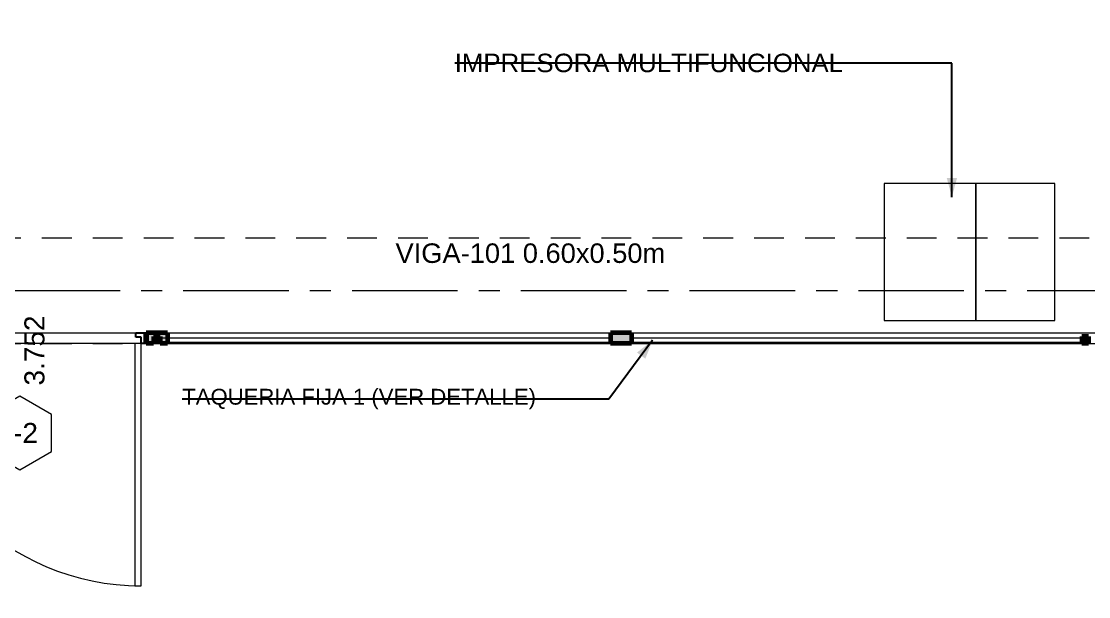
# Model space of a CAD drawing. Header units: inches. Extents: x -38 to 5698, y -33 to 92.
# Drawn here: x 10.68 to 15.74, y 28.5 to 31.23 of the extents above; entities that cross this region are included whole.
import ezdxf

# ---------------------------------------------------------------- set-up
doc = ezdxf.new("R2010")
doc.units = ezdxf.units.IN
doc.header["$MEASUREMENT"] = 0
doc.set_wipeout_variables(frame=1)
for name, pattern in [('Hidden Line', [0.195611, 0.141111, -0.0545]), ('Punto & Raya', [0.65, 0.5, -0.075, 0, -0.075]), ('Wipeout_Contour', [1, 0, -1])]:
    doc.linetypes.add(name, pattern=pattern)
for name, color, linetype in [('02 _ ARQ _ ALB _ Ejes Generales', 7, 'Continuous'), ('02 _ ARQ _ ALB _ Mobiliario', 7, 'Continuous'), ('02 _ ARQ _ ALB _ Muros Interiores', 7, 'Continuous'), ('02 _ ARQ _ ZON _ Espacio.3D', 7, 'Continuous'), ('08 _ STR _ EXT _ 09 Vigas', 7, 'Continuous'), ('Acabado - Muros', 7, 'Continuous'), ('Notas - Etiquetas', 251, 'Continuous')]:
    doc.layers.add(name, color=color, linetype=linetype)
doc.styles.add('Estilo_Generado_4', font='swisse.ttf')
doc.dimstyles.new('Estilo_Generado__8', dxfattribs={"dimtxt": 0.18, "dimasz": 0.0912, "dimexe": 0.18, "dimexo": 0.0625, "dimgap": 0, "dimtad": 0, "dimtih": 1, "dimtoh": 1, "dimdec": 4, "dimzin": 0, "dimdsep": 46, "dimcen": 0.09, "dimadec": 0, "dimazin": 0, "dimtfac": 1, "dimtdec": 4, "dimtmove": 0, "dimatfit": 3, "dimldrblk": 'ARROWHEAD_5', "dimfxl": 1, "dimtolj": 1, "dimtzin": 0, "dimarcsym": 0})
pattern_1 = [(0, (0, 0), (0, 0.03), [])]

# ---------------------------------------------------------------- blocks, each defined once
blk = doc.blocks.new('ARROWHEAD_5')
at = {"linetype": 'Continuous', "lineweight": 0}
blk.add_hatch(color=0, dxfattribs=at).paths.add_polyline_path([(-1, 0.2679), (0, 0), (-1, -0.2679)])
at = {"color": 0, "linetype": 'Continuous', "lineweight": 0}
blk.add_line((0, 0), (-1, 0), dxfattribs=at)

msp = doc.modelspace()

# ---------------------------------------------------------------- linework, layer by layer
at = {"layer": '02 _ ARQ _ ALB _ Ejes Generales', "color": 252, "linetype": 'Punto & Raya', "lineweight": 13}
msp.add_line((5.8454, 29.95), (54.57, 29.95), dxfattribs=at)
at = {"layer": '02 _ ARQ _ ALB _ Mobiliario', "color": 175, "linetype": 'Continuous', "lineweight": 13, "flags": 128}
for points in [[(15.2015, 30.4586), (14.7665, 30.4586), (14.7665, 29.8086), (15.2015, 29.8086)], [(15.2015, 30.4586), (15.2015, 29.8086), (15.5765, 29.8086), (15.5765, 30.4586)]]:
    msp.add_lwpolyline(points, close=True, dxfattribs=at)
at = {"layer": '02 _ ARQ _ ALB _ Muros Interiores', "color": 165, "linetype": 'Continuous', "lineweight": 25}
for p, q in [((11.22, 29.73), (11.22, 29.75)), ((11.22, 29.75), (11.27, 29.75)), ((11.27, 29.75), (11.27, 29.7)), ((11.245, 29.73), (11.22, 29.73)), ((11.245, 29.7), (11.245, 29.73)), ((11.27, 29.7), (11.245, 29.7))]:
    msp.add_line(p, q, dxfattribs=at)
at = {"layer": '02 _ ARQ _ ALB _ Muros Interiores', "color": 7, "linetype": 'Continuous', "lineweight": 80}
msp.add_line((11.27, 29.7), (11.27, 29.75), dxfattribs=at)
msp.add_line((11.27, 29.7), (11.27, 29.75), dxfattribs=at)
msp.add_line((11.27, 29.7), (11.27, 29.75), dxfattribs=at)
at = {"layer": '02 _ ARQ _ ALB _ Muros Interiores', "color": 165, "linetype": 'Continuous', "lineweight": 15}
for p, q in [((11.245, 29.7), (11.215, 29.7)), ((11.215, 29.7), (11.215, 28.55)), ((11.245, 28.55), (11.245, 29.7)), ((11.215, 28.55), (11.245, 28.55))]:
    msp.add_line(p, q, dxfattribs=at)
at = {"layer": '02 _ ARQ _ ALB _ Muros Interiores', "color": 251, "linetype": 'Continuous', "lineweight": 13, "flags": 128}
msp.add_lwpolyline([(10.67, 29.1), (10.8215, 29.1875), (10.8215, 29.3625), (10.67, 29.45), (10.5184, 29.3625), (10.5184, 29.1875)], close=True, dxfattribs=at)
at = {"layer": '02 _ ARQ _ ALB _ Muros Interiores', "color": 7, "linetype": 'Continuous', "lineweight": 15}
msp.add_arc((11.245, 29.7), 1.15, 180, 270, dxfattribs=at)
at = {"layer": '02 _ ARQ _ ZON _ Espacio.3D', "color": 254, "linetype": 'Continuous', "lineweight": 0, "flags": 128}
msp.add_lwpolyline([(8.25, 30.9531), (9.57, 30.9531), (9.57, 30.2), (10.07, 30.2), (10.07, 29.75), (16.07, 29.75), (16.07, 31.0002), (16.52, 31.0002), (16.5199, 39), (16.0699, 39), (16.07, 39.9), (9.97, 39.9), (9.97, 39.4), (9.57, 39.4), (9.57, 39), (9.07, 39), (9.07, 33.82), (8.25, 33.82)], close=True, dxfattribs=at)
msp.add_lwpolyline([(23.97, 29.7), (9.07, 29.7), (9.07, 17.4)], dxfattribs=at)
at = {"layer": '08 _ STR _ EXT _ 09 Vigas', "color": 251, "linetype": 'Hidden Line', "lineweight": 13}
msp.add_line((9.57, 30.2), (16.07, 30.2), dxfattribs=at)
at = {"layer": 'Acabado - Muros', "color": 7, "linetype": 'Continuous', "lineweight": 60}
for p, q in [((11.27, 29.75), (11.27, 29.7)), ((11.3035, 29.7), (11.27, 29.7)), ((11.3035, 29.733), (11.3035, 29.7))]:
    msp.add_line(p, q, dxfattribs=at)

# ---------------------------------------------------------------- texts
at = {"layer": '02 _ ARQ _ ALB _ Muros Interiores', "color": 251, "lineweight": 25, "insert": (10.8149, 29.5), "char_height": 0.095, "attachment_point": 7, "rotation": 90, "style": 'Estilo_Generado_4'}
msp.add_mtext('\\A1;{\\pql;\\pt0;\\fSwis721 Ex BT|b0|i0|c0|p34;3.752\\fSwis721 Ex BT|b0|i0|c0|p34;\\A1{\\H.66x;\\S^  ;}\\fSwis721 Ex BT|b0|i0|c0|p34;\\fSwis721 Ex BT|b0|i0|c0|p34;}', dxfattribs=at)
at = {"layer": '02 _ ARQ _ ALB _ Muros Interiores', "color": 251, "lineweight": 25, "insert": (10.5501, 29.2275), "char_height": 0.095, "attachment_point": 7, "style": 'Estilo_Generado_4'}
msp.add_mtext('\\A1;{\\pql;\\pt0;\\fSwis721 Ex BT|b0|i0|c0|p34;P-2\\fSwis721 Ex BT|b0|i0|c0|p34;\\fSwis721 Ex BT|b0|i0|c0|p34;\\fSwis721 Ex BT|b0|i0|c0|p34;}', dxfattribs=at)
at = {"layer": 'Notas - Etiquetas', "color": 8, "linetype": 'Continuous', "lineweight": 35, "insert": (12.7319, 31.0293), "char_height": 0.0875, "attachment_point": 4, "style": 'Estilo_Generado_4'}
msp.add_mtext('\\A1;{\\pql;\\fSwis721 Ex BT|b0|i0|c0|p34;IMPRESORA MULTIFUNCIONAL}', dxfattribs=at)
at = {"layer": 'Notas - Etiquetas', "color": 8, "linetype": 'Continuous', "lineweight": 13, "style": 'Estilo_Generado_4'}
for s, insert, char_height, attachment_point in [('\\A1;{\\pql;\\fSwis721 Ex BT|b0|i0|c0|p34;VIGA-101\\fSwis721 Ex BT|b0|i0|c0|p34; \\fSwis721 Ex BT|b0|i0|c0|p34;0.60\\fSwis721 Ex BT|b0|i0|c0|p34;x\\fSwis721 Ex BT|b0|i0|c0|p34;0.50\\fSwis721 Ex BT|b0|i0|c0|p34;m}', (12.4512, 30.0801), 0.0925, 7), ('\\A1;{\\pql;\\fSwis721 Ex BT|b0|i0|c0|p34;TAQUERIA FIJA 1 (VER DETALLE)\\fSwis721 Ex BT|b0|i0|c0|p34; }', (11.4404, 29.4355), 0.075, 4)]:
    msp.add_mtext(s, dxfattribs=dict(at, insert=insert, char_height=char_height, attachment_point=attachment_point))

# ---------------------------------------------------------------- leaders
at = {"layer": 'Notas - Etiquetas', "color": 8, "linetype": 'Continuous', "lineweight": 13, "annotation_type": 0, "has_hookline": 1, "hookline_direction": 1, "text_width": 2.0495}
msp.add_leader([(15.0883, 30.3936), (15.0883, 31.0293), (12.7319, 31.0293)], dimstyle='Estilo_Generado__8', dxfattribs=at)

# ---------------------------------------------------------------- next in the draw order: wipeouts: each hides what was drawn before it
at = {"color": 254, "linetype": 'Wipeout_Contour', "lineweight": 0, "ltscale": 128.911582}
msp.add_wipeout([(11.37, 29.7), (13.47, 29.7), (13.47, 29.75), (11.37, 29.75)], dxfattribs=at).dxf.layer = 'Acabado - Muros'
at = {"color": 254, "linetype": 'Wipeout_Contour', "lineweight": 0, "ltscale": 202.721647}
msp.add_wipeout([(15.72, 29.733), (15.7365, 29.733), (15.7365, 29.7), (15.97, 29.7), (15.97, 29.75), (15.72, 29.75)], dxfattribs=at).dxf.layer = 'Acabado - Muros'

# ---------------------------------------------------------------- next in the draw order: linework, layer by layer
at = {"layer": 'Acabado - Muros', "color": 251, "linetype": 'Continuous', "lineweight": 13, "flags": 128}
for points in [[(11.37, 29.75), (13.47, 29.75)], [(11.37, 29.7), (13.47, 29.7)]]:
    msp.add_lwpolyline(points, dxfattribs=at)

# ---------------------------------------------------------------- next in the draw order: wipeouts: each hides what was drawn before it
at = {"color": 254, "linetype": 'Wipeout_Contour', "lineweight": 0, "ltscale": 199.673113}
msp.add_wipeout([(13.57, 29.75), (13.57, 29.7), (15.7035, 29.7), (15.7035, 29.733), (15.72, 29.733), (15.72, 29.75)], dxfattribs=at).dxf.layer = 'Acabado - Muros'

# ---------------------------------------------------------------- next in the draw order: linework, layer by layer
at = {"layer": 'Acabado - Muros', "color": 7, "linetype": 'Continuous', "lineweight": 60}
msp.add_line((15.7365, 29.733), (15.7365, 29.7), dxfattribs=at)
at = {"layer": 'Acabado - Muros', "color": 251, "linetype": 'Continuous', "lineweight": 13, "flags": 128}
for points in [[(13.57, 29.75), (15.72, 29.75), (15.97, 29.75)], [(13.57, 29.7), (15.7035, 29.7)], [(15.7365, 29.7), (15.97, 29.7)]]:
    msp.add_lwpolyline(points, dxfattribs=at)

# ---------------------------------------------------------------- next in the draw order: wipeouts: each hides what was drawn before it
at = {"color": 254, "linetype": 'Wipeout_Contour', "lineweight": 0, "ltscale": 128.850743}
msp.add_wipeout([(13.47, 29.705), (13.47, 29.725), (11.3365, 29.725), (11.3365, 29.705)], dxfattribs=at).dxf.layer = 'Acabado - Muros'

# ---------------------------------------------------------------- next in the draw order: hatches: boundary and pattern name
at = {"layer": 'Acabado - Muros', "linetype": 'Continuous', "lineweight": 0}
for points in [[(11.37, 29.7), (11.37, 29.75), (11.27, 29.75), (11.27, 29.7)], [(11.3365, 29.733), (11.3035, 29.733), (11.3035, 29.7), (11.3365, 29.7)]]:
    msp.add_hatch(color=254, dxfattribs=at).paths.add_polyline_path(points)
h = msp.add_hatch(dxfattribs=at)
h.set_pattern_fill('CONTRACHAPADO_0002', color=254, style=0, pattern_type=2)
h.set_pattern_definition(pattern_1)
h.paths.add_polyline_path([(13.47, 29.705), (13.47, 29.725), (11.3365, 29.725), (11.3365, 29.705)])

# ---------------------------------------------------------------- next in the draw order: linework, layer by layer
at = {"layer": 'Acabado - Muros', "color": 7, "linetype": 'Continuous', "lineweight": 60}
for p, q in [((11.37, 29.75), (11.27, 29.75)), ((11.37, 29.75), (11.37, 29.7)), ((13.47, 29.75), (13.47, 29.7)), ((11.3365, 29.733), (11.3035, 29.733)), ((11.3365, 29.733), (11.3365, 29.7)), ((11.37, 29.7), (11.3365, 29.7))]:
    msp.add_line(p, q, dxfattribs=at)
at = {"layer": 'Acabado - Muros', "color": 7, "linetype": 'Continuous', "lineweight": 13, "flags": 128}
msp.add_lwpolyline([(13.47, 29.705), (13.47, 29.725), (11.3365, 29.725), (11.3365, 29.705)], close=True, dxfattribs=at)

# ---------------------------------------------------------------- next in the draw order: wipeouts: each hides what was drawn before it
at = {"color": 254, "linetype": 'Wipeout_Contour', "lineweight": 0, "ltscale": 132.541521}
msp.add_wipeout([(15.7035, 29.705), (15.7035, 29.725), (13.57, 29.725), (13.57, 29.705)], dxfattribs=at).dxf.layer = 'Acabado - Muros'

# ---------------------------------------------------------------- next in the draw order: hatches: boundary and pattern name
at = {"layer": 'Acabado - Muros', "linetype": 'Continuous', "lineweight": 0}
for points in [[(13.57, 29.75), (13.47, 29.75), (13.47, 29.7), (13.57, 29.7)], [(15.7365, 29.733), (15.7035, 29.733), (15.7035, 29.7), (15.7365, 29.7)]]:
    msp.add_hatch(color=254, dxfattribs=at).paths.add_polyline_path(points)
h = msp.add_hatch(dxfattribs=at)
h.set_pattern_fill('CONTRACHAPADO_0002', color=254, style=0, pattern_type=2)
h.set_pattern_definition(pattern_1)
h.paths.add_polyline_path([(15.7035, 29.705), (15.7035, 29.725), (13.57, 29.725), (13.57, 29.705)])

# ---------------------------------------------------------------- next in the draw order: linework, layer by layer
at = {"layer": '08 _ STR _ EXT _ 09 Vigas', "color": 251, "linetype": 'Hidden Line', "lineweight": 13}
msp.add_line((9.57, 29.7), (30.07, 29.7), dxfattribs=at)
at = {"layer": 'Acabado - Muros', "color": 7, "linetype": 'Continuous', "lineweight": 60}
for p, q in [((13.57, 29.75), (13.47, 29.75)), ((13.57, 29.75), (13.57, 29.7)), ((13.57, 29.7), (13.47, 29.7)), ((15.7365, 29.733), (15.7035, 29.733)), ((15.7035, 29.733), (15.7035, 29.7)), ((15.7365, 29.7), (15.7035, 29.7))]:
    msp.add_line(p, q, dxfattribs=at)
at = {"layer": 'Acabado - Muros', "color": 7, "linetype": 'Continuous', "lineweight": 13, "flags": 128}
msp.add_lwpolyline([(15.7035, 29.705), (15.7035, 29.725), (13.57, 29.725), (13.57, 29.705)], close=True, dxfattribs=at)

# ---------------------------------------------------------------- next in the draw order: leaders
at = {"layer": 'Notas - Etiquetas', "color": 8, "linetype": 'Continuous', "lineweight": 13, "annotation_type": 0, "has_hookline": 1, "hookline_direction": 1, "text_width": 1.8382}
msp.add_leader([(13.67, 29.715), (13.4625, 29.4355), (11.4404, 29.4355)], dimstyle='Estilo_Generado__8', dxfattribs=at)

doc.saveas('drawing.dxf')
